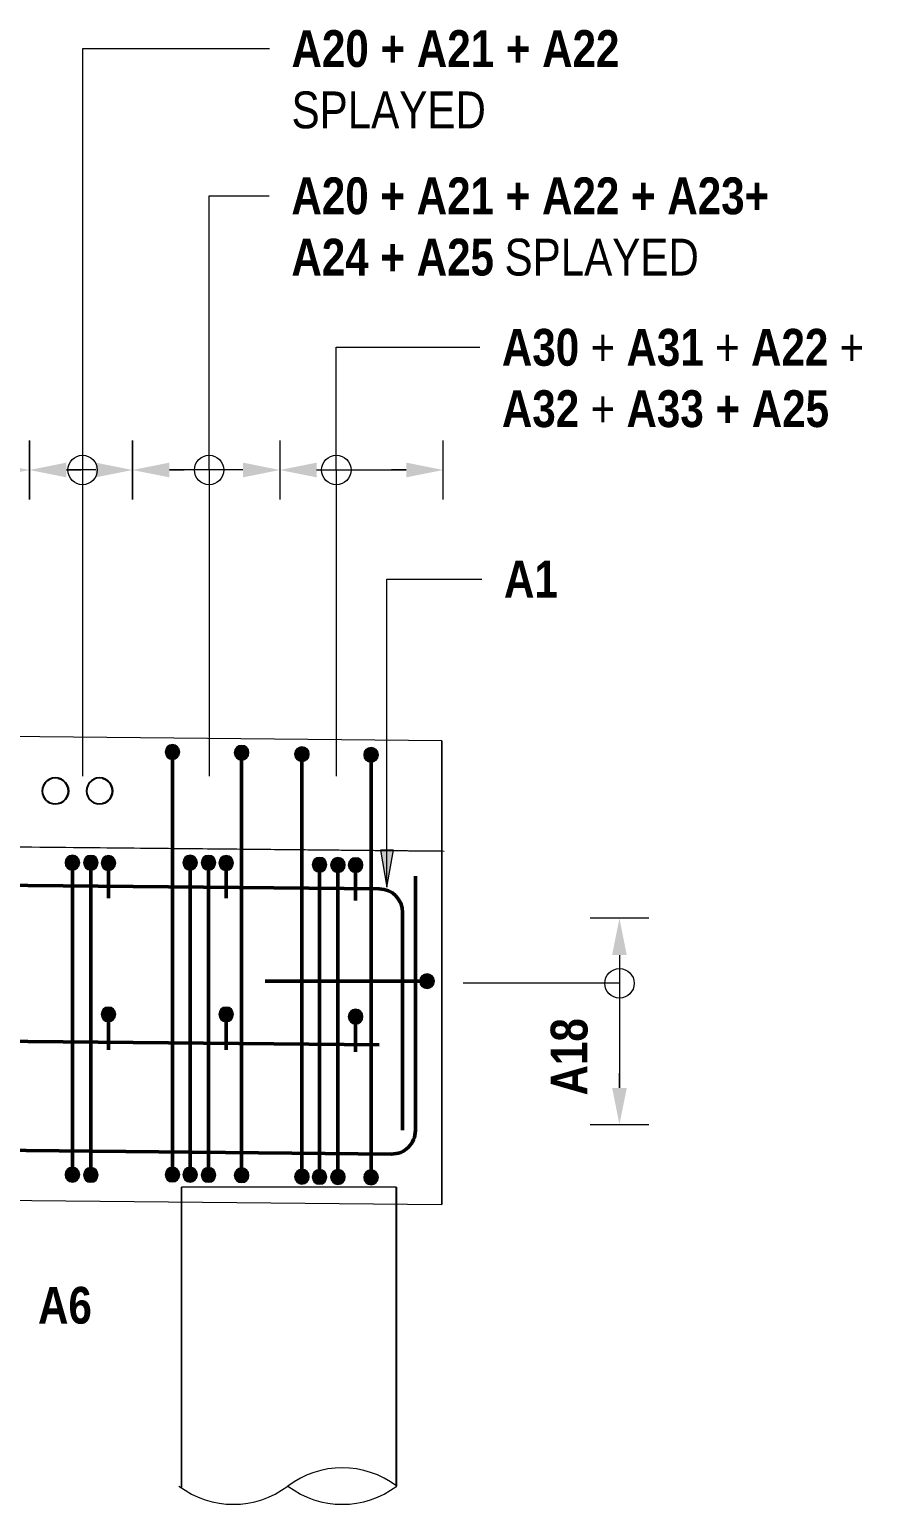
# Model space of a CAD drawing. Header units: metres. Extents: x 1652 to 1749, y -583 to 22.
# Drawn here: x 1731.16 to 1734.04, y 16.6 to 21.63 of the extents above; entities that cross this region are included whole.
import ezdxf

# ---------------------------------------------------------------- set-up
doc = ezdxf.new("R2010")
doc.units = ezdxf.units.M
doc.linetypes.add('JacobsDash', pattern=[0.0045, 0.003, -0.0015])
for name, color, linetype, lineweight in [('BRIDGE-ABUTMENT-CONC', 7, 'Continuous', 50), ('D-BDGE', 7, 'Continuous', 13), ('D-BDGE-18-HID', 7, 'JacobsDash', 9), ('D-BDGE-18-SOLID', 7, 'Continuous', 9), ('D-BDGE-FLOOR', 7, 'Continuous', 50), ('D-BDGE-FNDN-LINES-18-HID', 7, 'JacobsDash', 18), ('D-BDGE-FNDN-PILE-CONC', 7, 'Continuous', 50), ('D-BDGE-LINE', 7, 'Continuous', 9), ('D-ENHA-GEN-LINE', 7, 'Continuous', 9), ('D-ENHA-TEXT', 7, 'Continuous', 9)]:
    doc.layers.add(name, color=color, linetype=linetype, lineweight=lineweight)
doc.layers.add('D-BDGE-Conduits', color=1, linetype='Continuous', lineweight=9, true_color=0xff0000)
doc.styles.add('Arial Narrow', font='ARIALN.TTF', dxfattribs={"height": 0.125})
doc.styles.add('Arial Narrow_B', font='ARIALNB.TTF', dxfattribs={"height": 0.125})

# ---------------------------------------------------------------- blocks, each defined once
blk = doc.blocks.new('01_SFO_FRP_Pile_CastInPlace_CS - CAST-IN-PLACE PILE - 0750-V13-DRG-1075 - ABUTMENT A ELEVATION REINFORCEMENT')
at = {"layer": 'D-BDGE-FNDN-LINES-18-HID'}
for p, q in [((1688.7997, 17.6428), (1688.7997, 17.6929)), ((1688.7997, 17.6929), (1688.8003, 17.6929)), ((1689.5299, 17.6929), (1689.5304, 17.6929)), ((1689.5304, 17.6929), (1689.5304, 17.6356))]:
    blk.add_line(p, q, dxfattribs=at)
at = {"layer": 'D-BDGE-FNDN-PILE-CONC', "lineweight": 18}
for p, q in [((1689.5298, 17.6929), (1688.8003, 17.6929)), ((1688.8003, 17.6929), (1688.8003, 16.6726)), ((1689.5298, 16.6791), (1689.5298, 17.6929)), ((1688.7997, 16.673), (1688.7997, 17.6428)), ((1689.5304, 17.6355), (1689.5304, 16.6787))]:
    blk.add_line(p, q, dxfattribs=at)
blk = doc.blocks.new('CS_DET_Pile-Column_BreakLine - CS_Tubular BreakLine-5900672-DRG-1075 - ABUTMENT A ELEVATION REINFORCEMENT')
at = {"layer": 'D-BDGE-LINE', "lineweight": 18}
for centre, start, end in [((1654.6974, 16.4329), 52.9573, 127.0427), ((1654.3274, 16.9232), 232.9573, 307.0427), ((1654.6974, 16.9232), 232.9573, 307.0427)]:
    blk.add_arc(centre, 0.3071, start, end, dxfattribs=at)
blk = doc.blocks.new('CS_DET_Rebar Combined - Multiple Bar-6460928-DRG-1075 - ABUTMENT A ELEVATION REINFORCEMENT')
at = {"layer": 'D-BDGE-LINE'}
for points in [[(1688.7695, 19.1465), (1688.7759, 19.1473), (1688.782, 19.1498), (1688.7871, 19.1538), (1688.7911, 19.159), (1688.7936, 19.165), (1688.7945, 19.1715), (1688.7936, 19.1779), (1688.7911, 19.184), (1688.7871, 19.1891), (1688.782, 19.1931), (1688.7759, 19.1956), (1688.7695, 19.1965), (1688.763, 19.1956), (1688.757, 19.1931), (1688.7518, 19.1891), (1688.7478, 19.184), (1688.7453, 19.1779), (1688.7445, 19.1715), (1688.7453, 19.165), (1688.7478, 19.159), (1688.7518, 19.1538), (1688.757, 19.1498), (1688.763, 19.1473)], [(1688.7695, 17.7111), (1688.7759, 17.7119), (1688.782, 17.7144), (1688.7871, 17.7184), (1688.7911, 17.7236), (1688.7936, 17.7296), (1688.7945, 17.7361), (1688.7936, 17.7425), (1688.7911, 17.7486), (1688.7871, 17.7537), (1688.782, 17.7577), (1688.7759, 17.7602), (1688.7695, 17.7611), (1688.763, 17.7602), (1688.757, 17.7577), (1688.7518, 17.7537), (1688.7478, 17.7486), (1688.7453, 17.7425), (1688.7445, 17.7361), (1688.7453, 17.7296), (1688.7478, 17.7236), (1688.7518, 17.7184), (1688.757, 17.7144), (1688.763, 17.7119)]]:
    blk.add_hatch(color=256, dxfattribs=at).paths.add_polyline_path(points)
at = {"layer": 'D-BDGE-LINE', "lineweight": 50}
blk.add_line((1688.7695, 17.7611), (1688.7695, 19.1465), dxfattribs=at)
at = {"layer": 'D-BDGE-LINE'}
for centre, start, end in [((1688.7695, 19.1715), 90, 270), ((1688.7695, 19.1715), 270, 90), ((1688.7695, 17.7361), 90, 270), ((1688.7695, 17.7361), 270, 90)]:
    blk.add_arc(centre, 0.025, start, end, dxfattribs=at)
blk = doc.blocks.new('CS_DET_Rebar Combined - Multiple Bar-6460967-DRG-1075 - ABUTMENT A ELEVATION REINFORCEMENT')
at = {"layer": 'D-BDGE-LINE'}
for points in [[(1688.8295, 18.7709), (1688.8359, 18.7717), (1688.842, 18.7742), (1688.8471, 18.7782), (1688.8511, 18.7834), (1688.8536, 18.7894), (1688.8545, 18.7959), (1688.8536, 18.8023), (1688.8511, 18.8084), (1688.8471, 18.8135), (1688.842, 18.8175), (1688.8359, 18.82), (1688.8295, 18.8209), (1688.8214, 18.8193), (1688.817, 18.8175), (1688.8118, 18.8135), (1688.8078, 18.8084), (1688.8053, 18.8023), (1688.8045, 18.7959), (1688.8053, 18.7894), (1688.8078, 18.7834), (1688.8118, 18.7782), (1688.817, 18.7742), (1688.823, 18.7717)], [(1688.8295, 17.7105), (1688.8359, 17.7113), (1688.842, 17.7138), (1688.8471, 17.7178), (1688.8511, 17.723), (1688.8536, 17.729), (1688.8545, 17.7355), (1688.8536, 17.7419), (1688.8511, 17.748), (1688.8471, 17.7531), (1688.842, 17.7571), (1688.8359, 17.7596), (1688.8295, 17.7605), (1688.8214, 17.759), (1688.817, 17.7571), (1688.8118, 17.7531), (1688.8078, 17.748), (1688.8053, 17.7419), (1688.8045, 17.7355), (1688.8053, 17.729), (1688.8078, 17.723), (1688.8118, 17.7178), (1688.817, 17.7138), (1688.823, 17.7113)]]:
    blk.add_hatch(color=256, dxfattribs=at).paths.add_polyline_path(points)
at = {"layer": 'D-BDGE-LINE', "lineweight": 50}
blk.add_line((1688.8295, 17.7605), (1688.8295, 18.7709), dxfattribs=at)
at = {"layer": 'D-BDGE-LINE'}
for centre, start, end in [((1688.8295, 18.7959), 90, 270), ((1688.8295, 18.7959), 270, 90), ((1688.8295, 17.7355), 90, 270), ((1688.8295, 17.7355), 270, 90)]:
    blk.add_arc(centre, 0.025, start, end, dxfattribs=at)
blk = doc.blocks.new('CS_DET_Rebar Combined - Multiple Bar-6461000-DRG-1075 - ABUTMENT A ELEVATION REINFORCEMENT')
at = {"layer": 'D-BDGE-LINE'}
for points in [[(1688.892, 18.7702), (1688.8984, 18.7711), (1688.9045, 18.7736), (1688.9096, 18.7776), (1688.9136, 18.7827), (1688.9161, 18.7888), (1688.917, 18.7952), (1688.9161, 18.8017), (1688.9136, 18.8077), (1688.9096, 18.8129), (1688.9045, 18.8169), (1688.8984, 18.8194), (1688.892, 18.8202), (1688.8855, 18.8194), (1688.8795, 18.8169), (1688.8743, 18.8129), (1688.8703, 18.8077), (1688.8678, 18.8017), (1688.867, 18.7952), (1688.8678, 18.7888), (1688.8703, 18.7827), (1688.8743, 18.7776), (1688.8795, 18.7736), (1688.8855, 18.7711)], [(1688.892, 17.7098), (1688.8984, 17.7107), (1688.9045, 17.7132), (1688.9096, 17.7172), (1688.9136, 17.7223), (1688.9161, 17.7284), (1688.917, 17.7348), (1688.9161, 17.7413), (1688.9136, 17.7473), (1688.9096, 17.7525), (1688.9045, 17.7565), (1688.8984, 17.759), (1688.892, 17.7598), (1688.8855, 17.759), (1688.8795, 17.7565), (1688.8743, 17.7525), (1688.8703, 17.7473), (1688.8678, 17.7413), (1688.867, 17.7348), (1688.8678, 17.7284), (1688.8703, 17.7223), (1688.8743, 17.7172), (1688.8795, 17.7132), (1688.8855, 17.7107)]]:
    blk.add_hatch(color=256, dxfattribs=at).paths.add_polyline_path(points)
at = {"layer": 'D-BDGE-LINE', "lineweight": 50}
blk.add_line((1688.892, 17.7598), (1688.892, 18.7702), dxfattribs=at)
at = {"layer": 'D-BDGE-LINE'}
for centre, start, end in [((1688.892, 18.7952), 90, 270), ((1688.892, 18.7952), 270, 90), ((1688.892, 17.7348), 90, 270), ((1688.892, 17.7348), 270, 90)]:
    blk.add_arc(centre, 0.025, start, end, dxfattribs=at)
blk = doc.blocks.new('CS_DET_Rebar Combined - Multiple Bar-6461042-DRG-1075 - ABUTMENT A ELEVATION REINFORCEMENT')
at = {"layer": 'D-BDGE-LINE'}
for points in [[(1689.0045, 19.1441), (1689.0109, 19.145), (1689.017, 19.1475), (1689.0221, 19.1515), (1689.0261, 19.1566), (1689.0286, 19.1627), (1689.0295, 19.1691), (1689.0286, 19.1756), (1689.0261, 19.1816), (1689.0221, 19.1868), (1689.017, 19.1908), (1689.0109, 19.1933), (1689.0045, 19.1941), (1688.998, 19.1933), (1688.992, 19.1908), (1688.9868, 19.1868), (1688.9828, 19.1816), (1688.9803, 19.1756), (1688.9795, 19.1691), (1688.9803, 19.1627), (1688.9828, 19.1566), (1688.9868, 19.1515), (1688.992, 19.1475), (1688.998, 19.145)], [(1689.0045, 17.7087), (1689.0109, 17.7096), (1689.017, 17.7121), (1689.0221, 17.7161), (1689.0261, 17.7212), (1689.0286, 17.7273), (1689.0295, 17.7337), (1689.0286, 17.7402), (1689.0261, 17.7462), (1689.0221, 17.7514), (1689.017, 17.7554), (1689.0109, 17.7579), (1689.0045, 17.7587), (1688.998, 17.7579), (1688.992, 17.7554), (1688.9868, 17.7514), (1688.9828, 17.7462), (1688.9803, 17.7402), (1688.9795, 17.7337), (1688.9803, 17.7273), (1688.9828, 17.7212), (1688.9868, 17.7161), (1688.992, 17.7121), (1688.998, 17.7096)]]:
    blk.add_hatch(color=256, dxfattribs=at).paths.add_polyline_path(points)
at = {"layer": 'D-BDGE-LINE', "lineweight": 50}
blk.add_line((1689.0045, 17.7587), (1689.0045, 19.1441), dxfattribs=at)
at = {"layer": 'D-BDGE-LINE'}
for centre, start, end in [((1689.0045, 19.1691), 90, 270), ((1689.0045, 19.1691), 270, 90), ((1689.0045, 17.7337), 90, 270), ((1689.0045, 17.7337), 270, 90)]:
    blk.add_arc(centre, 0.025, start, end, dxfattribs=at)
blk = doc.blocks.new('CS_DET_Rebar Combined - Multiple Bar-6094156-DRG-1075 - ABUTMENT A ELEVATION REINFORCEMENT')
at = {"layer": 'D-BDGE-LINE'}
blk.add_hatch(color=256, dxfattribs=at).paths.add_polyline_path([(1654.4029, 18.8761), (1654.4094, 18.877), (1654.4154, 18.8795), (1654.4206, 18.8835), (1654.4246, 18.8886), (1654.4271, 18.8947), (1654.4279, 18.9011), (1654.4271, 18.9076), (1654.4246, 18.9136), (1654.4206, 18.9188), (1654.4154, 18.9228), (1654.4094, 18.9253), (1654.4029, 18.9261), (1654.3964, 18.9253), (1654.3904, 18.9228), (1654.3852, 18.9188), (1654.3813, 18.9136), (1654.3788, 18.9076), (1654.3779, 18.9011), (1654.3788, 18.8947), (1654.3813, 18.8886), (1654.3852, 18.8835), (1654.3904, 18.8795), (1654.3964, 18.877)])
at = {"layer": 'D-BDGE-LINE', "lineweight": 50}
blk.add_line((1654.4029, 18.7811), (1654.4029, 18.8761), dxfattribs=at)
at = {"layer": 'D-BDGE-LINE'}
for start, end in [(90, 270), (270, 90)]:
    blk.add_arc((1654.4029, 18.9011), 0.025, start, end, dxfattribs=at)
blk = doc.blocks.new('CS_DET_Rebar Combined - Multiple Bar-6461086-DRG-1075 - ABUTMENT A ELEVATION REINFORCEMENT')
at = {"layer": 'D-BDGE-LINE'}
for points in [[(1689.2693, 18.7635), (1689.2757, 18.7644), (1689.2818, 18.7669), (1689.287, 18.7708), (1689.2909, 18.776), (1689.2934, 18.7821), (1689.2943, 18.7885), (1689.2934, 18.795), (1689.2909, 18.801), (1689.287, 18.8062), (1689.2818, 18.8102), (1689.2757, 18.8127), (1689.2674, 18.8133), (1689.2628, 18.8127), (1689.2568, 18.8102), (1689.2516, 18.8062), (1689.2476, 18.801), (1689.2451, 18.795), (1689.2443, 18.7885), (1689.2451, 18.7821), (1689.2476, 18.776), (1689.2516, 18.7708), (1689.2568, 18.7669), (1689.2628, 18.7644), (1689.2674, 18.7638)], [(1689.2693, 17.7031), (1689.2757, 17.704), (1689.2818, 17.7065), (1689.287, 17.7105), (1689.2909, 17.7156), (1689.2934, 17.7217), (1689.2943, 17.7281), (1689.2934, 17.7346), (1689.2909, 17.7406), (1689.287, 17.7458), (1689.2818, 17.7498), (1689.2757, 17.7523), (1689.2674, 17.7529), (1689.2628, 17.7523), (1689.2568, 17.7498), (1689.2516, 17.7458), (1689.2476, 17.7406), (1689.2451, 17.7346), (1689.2443, 17.7281), (1689.2451, 17.7217), (1689.2476, 17.7156), (1689.2516, 17.7105), (1689.2568, 17.7065), (1689.2628, 17.704), (1689.2674, 17.7034)]]:
    blk.add_hatch(color=256, dxfattribs=at).paths.add_polyline_path(points)
at = {"layer": 'D-BDGE-LINE', "lineweight": 50}
blk.add_line((1689.2693, 17.7531), (1689.2693, 18.7635), dxfattribs=at)
at = {"layer": 'D-BDGE-LINE'}
for centre, start, end in [((1689.2693, 18.7885), 90, 270), ((1689.2693, 18.7885), 270, 90), ((1689.2693, 17.7281), 90, 270), ((1689.2693, 17.7281), 270, 90)]:
    blk.add_arc(centre, 0.025, start, end, dxfattribs=at)
blk = doc.blocks.new('CS_DET_Rebar Combined - Multiple Bar-6461126-DRG-1075 - ABUTMENT A ELEVATION REINFORCEMENT')
at = {"layer": 'D-BDGE-LINE'}
for points in [[(1689.3318, 18.7629), (1689.3382, 18.7638), (1689.3443, 18.7663), (1689.3495, 18.7702), (1689.3534, 18.7754), (1689.3559, 18.7814), (1689.3568, 18.7879), (1689.3559, 18.7944), (1689.3534, 18.8004), (1689.3495, 18.8056), (1689.3443, 18.8096), (1689.3382, 18.8121), (1689.3318, 18.8129), (1689.3253, 18.8121), (1689.3193, 18.8096), (1689.3141, 18.8056), (1689.3101, 18.8004), (1689.3076, 18.7944), (1689.3068, 18.7879), (1689.308, 18.7806), (1689.3101, 18.7754), (1689.3141, 18.7702), (1689.3193, 18.7663), (1689.3253, 18.7638)], [(1689.3318, 17.7025), (1689.3382, 17.7034), (1689.3443, 17.7059), (1689.3495, 17.7098), (1689.3534, 17.715), (1689.3559, 17.7211), (1689.3568, 17.7275), (1689.3559, 17.734), (1689.3534, 17.74), (1689.3495, 17.7452), (1689.3443, 17.7492), (1689.3382, 17.7517), (1689.3318, 17.7525), (1689.3253, 17.7517), (1689.3193, 17.7492), (1689.3141, 17.7452), (1689.3101, 17.74), (1689.3076, 17.734), (1689.3068, 17.7275), (1689.3076, 17.7211), (1689.3101, 17.715), (1689.3141, 17.7098), (1689.3193, 17.7059), (1689.3253, 17.7034)]]:
    blk.add_hatch(color=256, dxfattribs=at).paths.add_polyline_path(points)
at = {"layer": 'D-BDGE-LINE', "lineweight": 50}
blk.add_line((1689.3318, 17.7525), (1689.3318, 18.7629), dxfattribs=at)
at = {"layer": 'D-BDGE-LINE'}
for centre, start, end in [((1689.3318, 18.7879), 90, 270), ((1689.3318, 18.7879), 270, 90), ((1689.3318, 17.7275), 90, 270), ((1689.3318, 17.7275), 270, 90)]:
    blk.add_arc(centre, 0.025, start, end, dxfattribs=at)
blk = doc.blocks.new('CS_DET_Rebar Combined - Multiple Bar-6102864-DRG-1075 - ABUTMENT A ELEVATION REINFORCEMENT')
at = {"layer": 'D-BDGE-LINE'}
blk.add_hatch(color=256, dxfattribs=at).paths.add_polyline_path([(1689.6349, 18.368), (1689.6414, 18.3689), (1689.6474, 18.3714), (1689.6526, 18.3753), (1689.6566, 18.3805), (1689.6591, 18.3865), (1689.6599, 18.393), (1689.6591, 18.3995), (1689.6566, 18.4055), (1689.6526, 18.4107), (1689.6474, 18.4147), (1689.6414, 18.4172), (1689.6349, 18.418), (1689.6285, 18.4172), (1689.6224, 18.4147), (1689.6173, 18.4107), (1689.6133, 18.4055), (1689.6108, 18.3995), (1689.6099, 18.393), (1689.6108, 18.3865), (1689.6133, 18.3805), (1689.6173, 18.3753), (1689.6224, 18.3714), (1689.6285, 18.3689)])
at = {"layer": 'D-BDGE-LINE', "lineweight": 50}
blk.add_line((1689.6099, 18.393), (1689.0849, 18.393), dxfattribs=at)
at = {"layer": 'D-BDGE-LINE'}
for start, end in [(0, 180), (180, 0)]:
    blk.add_arc((1689.6349, 18.393), 0.025, start, end, dxfattribs=at)
blk = doc.blocks.new('T2DExtentArrowReinf_v1 - Extent-6945075-DRG-1075 - ABUTMENT A ELEVATION REINFORCEMENT')
at = {"layer": 'D-BDGE-LINE'}
for p, q in [((1689.134, 20.1394), (1689.134, 20.0476)), ((1689.259, 20.1294), (1689.564, 20.1294)), ((1689.3263, 20.1294), (1689.3263, 19.0899)), ((1689.689, 20.0957), (1689.689, 20.1294))]:
    blk.add_line(p, q, dxfattribs=at)
blk = doc.blocks.new('T2DExtentArrowReinf_v1 - Extent-7479671-DRG-1075 - ABUTMENT A ELEVATION REINFORCEMENT')
at = {"layer": 'D-BDGE-LINE'}
for p, q in [((1688.634, 20.053), (1688.634, 20.1294)), ((1689.009, 20.1294), (1688.759, 20.1294)), ((1688.894, 20.1294), (1688.894, 19.0899)), ((1689.134, 20.1394), (1689.134, 20.0476))]:
    blk.add_line(p, q, dxfattribs=at)
blk = doc.blocks.new('T2DExtentArrowReinf_v1 - Extent-7405270-DRG-1075 - ABUTMENT A ELEVATION REINFORCEMENT')
at = {"layer": 'D-BDGE-LINE'}
for p, q in [((1690.2986, 18.6065), (1690.2068, 18.6065)), ((1690.2886, 18.4815), (1690.2886, 18.0307)), ((1690.2886, 18.3857), (1689.7571, 18.3857)), ((1690.2549, 17.9057), (1690.2886, 17.9057))]:
    blk.add_line(p, q, dxfattribs=at)
blk = doc.blocks.new('T2DExtentArrowReinf_v1 - Extent-7479841-DRG-1075 - ABUTMENT A ELEVATION REINFORCEMENT')
at = {"layer": 'D-BDGE-LINE'}
for p, q in [((1688.284, 20.053), (1688.284, 20.1294)), ((1688.509, 20.1294), (1688.409, 20.1294)), ((1688.464, 20.1294), (1688.464, 19.0899)), ((1688.634, 20.1394), (1688.634, 20.0476))]:
    blk.add_line(p, q, dxfattribs=at)

msp = doc.modelspace()

# ---------------------------------------------------------------- hatches: boundary and pattern name
at = {"layer": 'D-ENHA-GEN-LINE'}
for points in [[(1731.0383, 20.1044), (1731.1633, 20.1294), (1731.0383, 20.1544)], [(1731.2883, 20.1044), (1731.2883, 20.1544), (1731.1633, 20.1294), (1731.2548, 20.1111)], [(1731.3883, 20.1044), (1731.5133, 20.1294), (1731.3883, 20.1544)], [(1731.6383, 20.1044), (1731.6383, 20.1544), (1731.5133, 20.1294)], [(1731.8883, 20.1044), (1732.0133, 20.1294), (1731.8883, 20.1544)], [(1732.1383, 20.1044), (1732.1383, 20.1544), (1732.0133, 20.1294)], [(1732.4434, 20.1044), (1732.5684, 20.1294), (1732.4434, 20.1544)], [(1733.1929, 18.4815), (1733.1679, 18.6065), (1733.1429, 18.4815)], [(1733.1679, 17.9057), (1733.1929, 18.0307), (1733.1429, 18.0307)]]:
    msp.add_hatch(color=256, dxfattribs=at).paths.add_polyline_path(points)
at = {"layer": 'D-ENHA-TEXT'}
msp.add_hatch(color=256, dxfattribs=at).paths.add_polyline_path([(1732.3778, 18.7127), (1732.3998, 18.8377), (1732.3557, 18.8377)])

# ---------------------------------------------------------------- linework, layer by layer
at = {"layer": 'BRIDGE-ABUTMENT-CONC', "lineweight": 9}
for p, q in [((1732.5638, 18.8341), (1719.2566, 18.966)), ((1732.5639, 17.634), (1732.5638, 18.8341)), ((1732.564, 18.8341), (1732.5638, 18.8341)), ((1732.564, 18.8341), (1732.5642, 17.634)), ((1719.2566, 17.7659), (1732.5639, 17.634)), ((1732.5639, 17.634), (1732.5642, 17.634))]:
    msp.add_line(p, q, dxfattribs=at)
at = {"layer": 'D-BDGE', "lineweight": 50}
for p, q in [((1729.3566, 18.7362), (1732.3517, 18.7065)), ((1732.4743, 17.8857), (1732.4743, 18.7502)), ((1732.4309, 17.8865), (1732.4309, 18.6265)), ((1727.8066, 18.2216), (1732.3517, 18.1765)), ((1732.3935, 17.8057), (1729.3574, 17.8358))]:
    msp.add_line(p, q, dxfattribs=at)
for centre, start, end in [((1732.3509, 18.6265), 0, 89.4322), ((1732.3943, 17.8857), 269.4324, 0)]:
    msp.add_arc(centre, 0.08, start, end, dxfattribs=at)
at = {"layer": 'D-BDGE-18-HID'}
for p, q in [((1731.2609, 18.996), (1731.2606, 18.9959)), ((1731.4109, 18.996), (1731.4106, 18.9959))]:
    msp.add_line(p, q, dxfattribs=at)
at = {"layer": 'D-BDGE-18-HID', "flags": 128}
for points in [[(1731.2067, 19.039), (1731.2078, 19.0489), (1731.211, 19.0582), (1731.2163, 19.0666), (1731.2234, 19.0735), (1731.2318, 19.0788), (1731.2411, 19.0821)], [(1731.3567, 19.039), (1731.3578, 19.0489), (1731.361, 19.0582), (1731.3663, 19.0666), (1731.3734, 19.0735), (1731.3818, 19.0788), (1731.3911, 19.0821)], [(1731.241, 18.996), (1731.2318, 18.9993), (1731.2234, 19.0045), (1731.2163, 19.0115), (1731.211, 19.0199), (1731.2078, 19.0292), (1731.2067, 19.039)], [(1731.391, 18.996), (1731.3818, 18.9993), (1731.3734, 19.0045), (1731.3663, 19.0115), (1731.361, 19.0199), (1731.3578, 19.0292), (1731.3567, 19.039)]]:
    msp.add_lwpolyline(points, dxfattribs=at)
at = {"layer": 'D-BDGE-18-SOLID'}
msp.add_line((1732.5721, 18.834), (1719.2567, 18.966), dxfattribs=at)
msp.add_line((1732.5721, 18.834), (1719.2567, 18.966), dxfattribs=at)
at = {"layer": 'D-BDGE-Conduits', "color": 143, "linetype": 'JacobsDash', "lineweight": 25, "true_color": 0x78aac8}
for p, q in [((1731.2529, 19.0831), (1731.2526, 19.0831)), ((1731.4029, 19.0831), (1731.4026, 19.0831)), ((1731.2489, 18.9949), (1731.2491, 18.9949)), ((1731.3989, 18.9949), (1731.3991, 18.9949))]:
    msp.add_line(p, q, dxfattribs=at)
at = {"layer": 'D-BDGE-Conduits', "color": 143, "linetype": 'JacobsDash', "lineweight": 25, "true_color": 0x78aac8, "flags": 128}
for points in [[(1731.2507, 19.0832), (1731.2409, 19.0821), (1731.2315, 19.0788), (1731.2231, 19.0736), (1731.2161, 19.0666), (1731.2108, 19.0582), (1731.2075, 19.0489), (1731.2064, 19.039)], [(1731.2951, 19.039), (1731.294, 19.0488), (1731.2907, 19.0582), (1731.2854, 19.0665), (1731.2784, 19.0735), (1731.27, 19.0788), (1731.2606, 19.0821), (1731.2507, 19.0832)], [(1731.2607, 19.0821), (1731.2609, 19.0821), (1731.2702, 19.0788), (1731.2786, 19.0735), (1731.2857, 19.0665), (1731.291, 19.0582), (1731.2942, 19.0488), (1731.2953, 19.039)], [(1731.4007, 19.0832), (1731.3909, 19.0821), (1731.3815, 19.0788), (1731.3731, 19.0736), (1731.3661, 19.0666), (1731.3608, 19.0582), (1731.3575, 19.0489), (1731.3564, 19.039)], [(1731.4451, 19.039), (1731.444, 19.0488), (1731.4407, 19.0582), (1731.4354, 19.0665), (1731.4284, 19.0735), (1731.42, 19.0788), (1731.4106, 19.0821), (1731.4007, 19.0832)], [(1731.4107, 19.0821), (1731.4109, 19.0821), (1731.4202, 19.0788), (1731.4286, 19.0735), (1731.4357, 19.0665), (1731.441, 19.0582), (1731.4442, 19.0488), (1731.4453, 19.039)], [(1731.2064, 19.039), (1731.2075, 19.0292), (1731.2108, 19.0199), (1731.2161, 19.0115), (1731.2231, 19.0045), (1731.2315, 18.9993), (1731.2409, 18.996), (1731.2507, 18.9949)], [(1731.2507, 18.9949), (1731.2606, 18.996), (1731.27, 18.9992), (1731.2784, 19.0045), (1731.2854, 19.0115), (1731.2907, 19.0199), (1731.294, 19.0292), (1731.2951, 19.039)], [(1731.2953, 19.039), (1731.2942, 19.0292), (1731.291, 19.0198), (1731.2857, 19.0115), (1731.2786, 19.0045), (1731.2702, 18.9992), (1731.2609, 18.996)], [(1731.3564, 19.039), (1731.3575, 19.0292), (1731.3608, 19.0199), (1731.3661, 19.0115), (1731.3731, 19.0045), (1731.3815, 18.9993), (1731.3909, 18.996), (1731.4007, 18.9949)], [(1731.4007, 18.9949), (1731.4106, 18.996), (1731.42, 18.9992), (1731.4284, 19.0045), (1731.4354, 19.0115), (1731.4407, 19.0199), (1731.444, 19.0292), (1731.4451, 19.039)], [(1731.4453, 19.039), (1731.4442, 19.0292), (1731.441, 19.0198), (1731.4357, 19.0115), (1731.4286, 19.0045), (1731.4202, 18.9992), (1731.4109, 18.996)]]:
    msp.add_lwpolyline(points, dxfattribs=at)
at = {"layer": 'D-BDGE-FLOOR', "color": 252, "lineweight": 9, "true_color": 0x888888}
for p, q in [((1732.5638, 18.8345), (1732.5638, 19.2095)), ((1732.5638, 19.2095), (1732.564, 19.2095)), ((1732.564, 19.2095), (1732.564, 18.8345)), ((1731.2529, 19.084), (1731.2526, 19.084)), ((1731.4036, 19.084), (1731.4033, 19.084)), ((1731.3583, 19.0518), (1731.358, 19.0505)), ((1731.2343, 18.9972), (1731.2448, 18.9944)), ((1731.2489, 18.9941), (1731.2491, 18.9941)), ((1731.385, 18.9972), (1731.3955, 18.9944)), ((1731.3995, 18.9941), (1731.3998, 18.9941)), ((1732.564, 18.8345), (1732.5638, 18.8345))]:
    msp.add_line(p, q, dxfattribs=at)
at = {"layer": 'D-BDGE-FLOOR', "color": 252, "lineweight": 9, "true_color": 0x888888, "flags": 128}
for points in [[(1732.5638, 19.2095), (1731.085, 19.2244), (1729.6063, 19.2392), (1728.1275, 19.254), (1726.6488, 19.2688), (1725.17, 19.2836), (1723.6913, 19.2985), (1722.2125, 19.3133), (1720.7338, 19.3281), (1719.255, 19.3429)], [(1731.2463, 19.0838), (1731.2357, 19.0814), (1731.2259, 19.0765), (1731.2177, 19.0694), (1731.2113, 19.0606), (1731.2073, 19.0505), (1731.2058, 19.0398), (1731.2069, 19.029), (1731.2106, 19.0188), (1731.2167, 19.0097), (1731.2247, 19.0024), (1731.2343, 18.9972)], [(1731.3637, 19.0635), (1731.362, 19.0606), (1731.3615, 19.0596)], [(1731.3718, 19.0728), (1731.3683, 19.0694), (1731.3669, 19.0677)], [(1731.397, 19.0838), (1731.3863, 19.0814), (1731.3766, 19.0765), (1731.3735, 19.0742)], [(1731.3611, 19.0192), (1731.3613, 19.0188), (1731.3631, 19.0156)], [(1719.255, 18.9679), (1720.7338, 18.9531), (1722.2125, 18.9383), (1723.6913, 18.9235), (1725.17, 18.9086), (1726.6488, 18.8938), (1728.1275, 18.879), (1729.6063, 18.8642), (1731.085, 18.8494), (1732.5638, 18.8345)], [(1731.3664, 19.0109), (1731.3674, 19.0097), (1731.3721, 19.005)], [(1731.3731, 19.0042), (1731.3754, 19.0024), (1731.385, 18.9972)]]:
    msp.add_lwpolyline(points, dxfattribs=at)
at = {"layer": 'D-ENHA-GEN-LINE'}
for p, q in [((1731.1633, 20.0294), (1731.1633, 20.2294)), ((1731.1633, 20.2294), (1731.1633, 20.0294)), ((1731.5133, 20.0294), (1731.5133, 20.2294)), ((1731.5133, 20.2294), (1731.5133, 20.0294)), ((1732.0133, 20.2294), (1732.0133, 20.0294)), ((1732.0133, 20.2294), (1732.0133, 20.0294)), ((1732.5684, 20.0294), (1732.5684, 20.2294)), ((1731.2883, 20.1294), (1731.3383, 20.1294)), ((1731.3883, 20.1294), (1731.3383, 20.1294)), ((1731.6383, 20.1294), (1731.6883, 20.1294)), ((1731.8883, 20.1294), (1731.8383, 20.1294)), ((1732.1383, 20.1294), (1732.1883, 20.1294)), ((1732.4434, 20.1294), (1732.3934, 20.1294)), ((1733.2679, 18.6065), (1733.0679, 18.6065)), ((1733.1679, 18.4815), (1733.1679, 18.4315)), ((1733.1679, 18.0307), (1733.1679, 18.0807)), ((1733.0679, 17.9057), (1733.2679, 17.9057))]:
    msp.add_line(p, q, dxfattribs=at)
for centre in [(1731.3433, 20.1294), (1731.7733, 20.1294), (1732.2056, 20.1294), (1733.1679, 18.3857)]:
    msp.add_circle(centre, 0.05, dxfattribs=at)
at = {"layer": 'D-ENHA-TEXT'}
for p, q in [((1731.3439, 21.5609), (1731.9785, 21.5609)), ((1731.3439, 20.1324), (1731.3439, 21.5609)), ((1731.7734, 21.0608), (1731.978, 21.0608)), ((1731.7734, 20.1299), (1731.7734, 21.0608)), ((1732.2054, 20.5462), (1732.6934, 20.5462)), ((1732.2054, 20.1294), (1732.2054, 20.5462)), ((1732.3778, 19.7587), (1732.7005, 19.7587)), ((1732.3778, 18.7127), (1732.3778, 19.7587)), ((1732.3998, 18.8377), (1732.3557, 18.8377)), ((1732.3557, 18.8377), (1732.3778, 18.7127)), ((1732.3778, 18.7127), (1732.3998, 18.8377))]:
    msp.add_line(p, q, dxfattribs=at)

# ---------------------------------------------------------------- block references
at = {"layer": 'D-BDGE-FNDN-LINES-18-HID'}
msp.add_blockref('01_SFO_FRP_Pile_CastInPlace_CS - CAST-IN-PLACE PILE - 0750-V13-DRG-1075 - ABUTMENT A ELEVATION REINFORCEMENT', (42.8793, 0), dxfattribs=at)
at = {"layer": 'D-BDGE-LINE'}
for name, p in [('T2DExtentArrowReinf_v1 - Extent-7479841-DRG-1075 - ABUTMENT A ELEVATION REINFORCEMENT', (42.8793, 0)), ('T2DExtentArrowReinf_v1 - Extent-7479671-DRG-1075 - ABUTMENT A ELEVATION REINFORCEMENT', (42.8793, 0)), ('T2DExtentArrowReinf_v1 - Extent-6945075-DRG-1075 - ABUTMENT A ELEVATION REINFORCEMENT', (42.8793, 0)), ('CS_DET_Rebar Combined - Multiple Bar-6460928-DRG-1075 - ABUTMENT A ELEVATION REINFORCEMENT', (42.8793, 0)), ('CS_DET_Rebar Combined - Multiple Bar-6461042-DRG-1075 - ABUTMENT A ELEVATION REINFORCEMENT', (42.8793, 0)), ('CS_DET_Rebar Combined - Multiple Bar-6460928-DRG-1075 - ABUTMENT A ELEVATION REINFORCEMENT', (43.3193, -0.0073)), ('CS_DET_Rebar Combined - Multiple Bar-6461042-DRG-1075 - ABUTMENT A ELEVATION REINFORCEMENT', (43.3193, -0.0073)), ('CS_DET_Rebar Combined - Multiple Bar-6460967-DRG-1075 - ABUTMENT A ELEVATION REINFORCEMENT', (42.4793, 0)), ('CS_DET_Rebar Combined - Multiple Bar-6461000-DRG-1075 - ABUTMENT A ELEVATION REINFORCEMENT', (42.4793, 0)), ('CS_DET_Rebar Combined - Multiple Bar-6094156-DRG-1075 - ABUTMENT A ELEVATION REINFORCEMENT', (77.0284, -0.1065)), ('CS_DET_Rebar Combined - Multiple Bar-6460967-DRG-1075 - ABUTMENT A ELEVATION REINFORCEMENT', (42.8793, 0)), ('CS_DET_Rebar Combined - Multiple Bar-6461000-DRG-1075 - ABUTMENT A ELEVATION REINFORCEMENT', (42.8793, 0)), ('CS_DET_Rebar Combined - Multiple Bar-6094156-DRG-1075 - ABUTMENT A ELEVATION REINFORCEMENT', (77.4284, -0.1065)), ('CS_DET_Rebar Combined - Multiple Bar-6461086-DRG-1075 - ABUTMENT A ELEVATION REINFORCEMENT', (42.8793, 0)), ('CS_DET_Rebar Combined - Multiple Bar-6461126-DRG-1075 - ABUTMENT A ELEVATION REINFORCEMENT', (42.8793, 0)), ('CS_DET_Rebar Combined - Multiple Bar-6094156-DRG-1075 - ABUTMENT A ELEVATION REINFORCEMENT', (77.8682, -0.1138)), ('T2DExtentArrowReinf_v1 - Extent-7405270-DRG-1075 - ABUTMENT A ELEVATION REINFORCEMENT', (42.8793, 0)), ('CS_DET_Rebar Combined - Multiple Bar-6102864-DRG-1075 - ABUTMENT A ELEVATION REINFORCEMENT', (42.8793, 0)), ('CS_DET_Rebar Combined - Multiple Bar-6094156-DRG-1075 - ABUTMENT A ELEVATION REINFORCEMENT', (77.0284, -0.621)), ('CS_DET_Rebar Combined - Multiple Bar-6094156-DRG-1075 - ABUTMENT A ELEVATION REINFORCEMENT', (77.4284, -0.621)), ('CS_DET_Rebar Combined - Multiple Bar-6094156-DRG-1075 - ABUTMENT A ELEVATION REINFORCEMENT', (77.8682, -0.6283)), ('CS_DET_Pile-Column_BreakLine - CS_Tubular BreakLine-5900672-DRG-1075 - ABUTMENT A ELEVATION REINFORCEMENT', (77.5285, 0))]:
    msp.add_blockref(name, p, dxfattribs=at)

# ---------------------------------------------------------------- texts
at = {"layer": 'D-ENHA-TEXT', "char_height": 0.125, "attachment_point": 1, "bg_fill": 3, "box_fill_scale": 1, "bg_fill_color": 256, "bg_fill_transparency": 0}
for s, insert, style in [('A20 + A21 + A22 ', (1732.0535, 21.6234), 'Arial Narrow_B'), ('SPLAYED', (1732.0535, 21.4151), 'Arial Narrow'), ('A20 + A21 + A22 + A23+ ', (1732.053, 21.1233), 'Arial Narrow_B'), ('A24 + A25 ', (1732.053, 20.915), 'Arial Narrow_B'), ('A30 ', (1732.7684, 20.6087), 'Arial Narrow_B'), ('A32 ', (1732.7684, 20.4003), 'Arial Narrow_B'), ('A1', (1732.7755, 19.8212), 'Arial Narrow_B'), ('A6', (1731.1919, 17.3547), 'Arial Narrow_B')]:
    msp.add_mtext(s, dxfattribs=dict(at, insert=insert, style=style))

# ---------------------------------------------------------------- next in the draw order: texts
at = {"layer": 'D-ENHA-TEXT', "char_height": 0.125, "attachment_point": 1, "style": 'Arial Narrow', "bg_fill": 3, "box_fill_scale": 1, "bg_fill_color": 256, "bg_fill_transparency": 0}
for s, insert in [('SPLAYED', (1732.7773, 20.915)), ('+ ', (1733.0694, 20.6087)), ('+ ', (1733.0694, 20.4003))]:
    msp.add_mtext(s, dxfattribs=dict(at, insert=insert))
at = {"layer": 'D-ENHA-TEXT', "insert": (1732.9342, 18.0047), "char_height": 0.125, "attachment_point": 1, "rotation": 90, "style": 'Arial Narrow_B', "bg_fill": 3, "box_fill_scale": 1, "bg_fill_color": 256, "bg_fill_transparency": 0}
msp.add_mtext('A18', dxfattribs=at)

# ---------------------------------------------------------------- next in the draw order: texts
at = {"layer": 'D-ENHA-TEXT', "char_height": 0.125, "attachment_point": 1, "style": 'Arial Narrow_B', "bg_fill": 3, "box_fill_scale": 1, "bg_fill_color": 256, "bg_fill_transparency": 0}
for s, insert in [('A31 ', (1733.1918, 20.6087)), ('A33 + A25', (1733.1918, 20.4003))]:
    msp.add_mtext(s, dxfattribs=dict(at, insert=insert))

# ---------------------------------------------------------------- next in the draw order: texts
at = {"layer": 'D-ENHA-TEXT', "insert": (1733.4927, 20.6087), "char_height": 0.125, "attachment_point": 1, "style": 'Arial Narrow', "bg_fill": 3, "box_fill_scale": 1, "bg_fill_color": 256, "bg_fill_transparency": 0}
msp.add_mtext('+ ', dxfattribs=at)

# ---------------------------------------------------------------- next in the draw order: texts
at = {"layer": 'D-ENHA-TEXT', "insert": (1733.6151, 20.6087), "char_height": 0.125, "attachment_point": 1, "style": 'Arial Narrow_B', "bg_fill": 3, "box_fill_scale": 1, "bg_fill_color": 256, "bg_fill_transparency": 0}
msp.add_mtext('A22 ', dxfattribs=at)

# ---------------------------------------------------------------- next in the draw order: texts
at = {"layer": 'D-ENHA-TEXT', "insert": (1733.9161, 20.6087), "char_height": 0.125, "attachment_point": 1, "style": 'Arial Narrow', "bg_fill": 3, "box_fill_scale": 1, "bg_fill_color": 256, "bg_fill_transparency": 0}
msp.add_mtext('+ ', dxfattribs=at)

doc.saveas('drawing.dxf')
